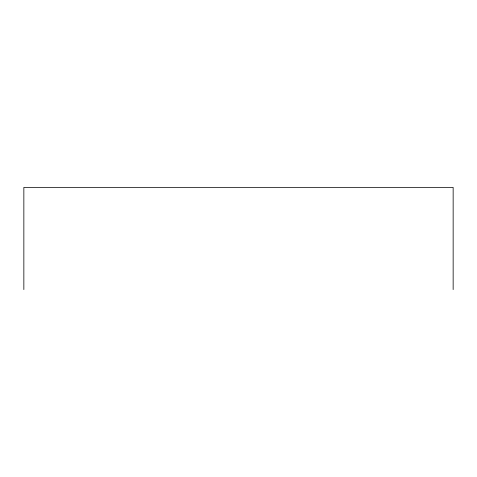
<?xml version="1.0" encoding="UTF-8"?>
<svg xmlns="http://www.w3.org/2000/svg" width="477" height="477" viewBox="0 0 477 477"><rect width="100%" height="100%" fill="white"/><g stroke="black" fill="none" stroke-linecap="round" stroke-linejoin="round"><path stroke-width="0.72" d="M453.15 289.587L453.15 187.413L23.85 187.413L23.85 289.587"/></g></svg>
